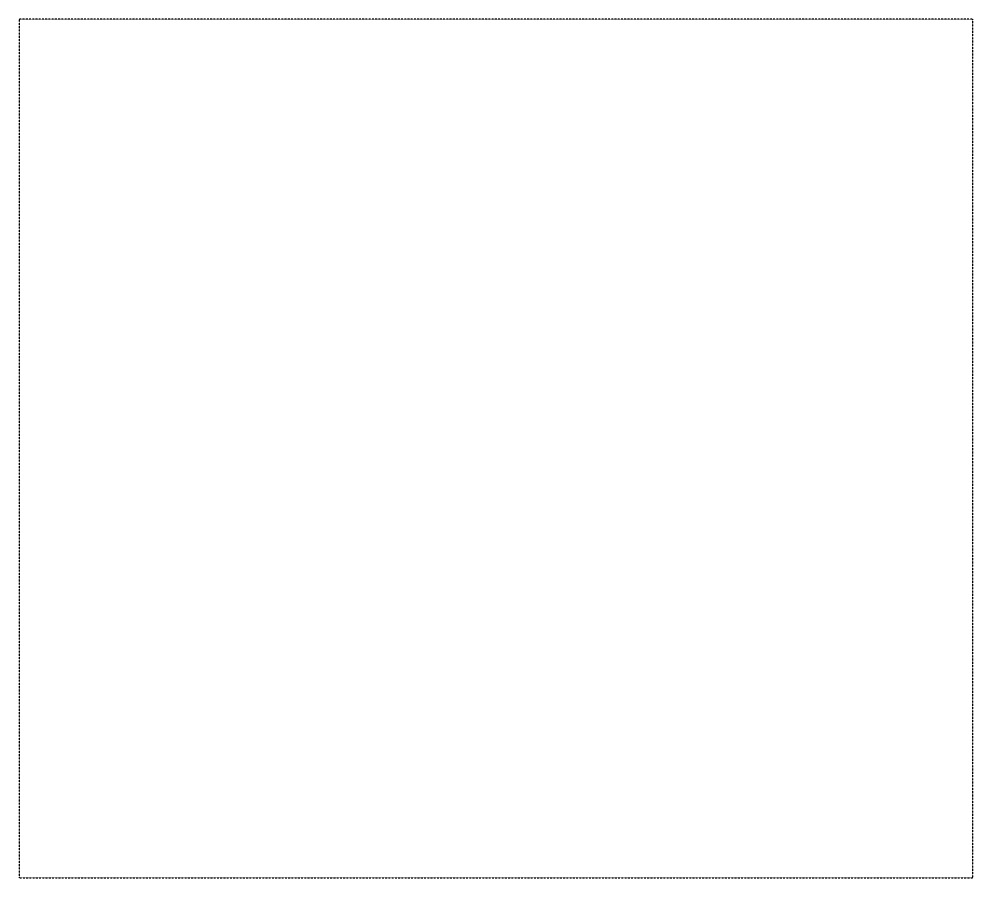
# Model space of a CAD drawing. Header units: millimetres. Extents: x 0 to 578, y 0 to 520.
import ezdxf

# ---------------------------------------------------------------- set-up
doc = ezdxf.new("R2010")
doc.units = ezdxf.units.MM
doc.linetypes.add('HIDDEN2', pattern=[0.1875, 0.125, -0.0625])
doc.layers.add('no plot', color=41, linetype='HIDDEN2', plot=False)

msp = doc.modelspace()

# ---------------------------------------------------------------- linework, layer by layer
at = {"layer": 'no plot'}
msp.add_lwpolyline([(0, 0), (577.5, 0), (577.5, 520), (0, 520)], close=True, dxfattribs=at)

doc.saveas('drawing.dxf')
